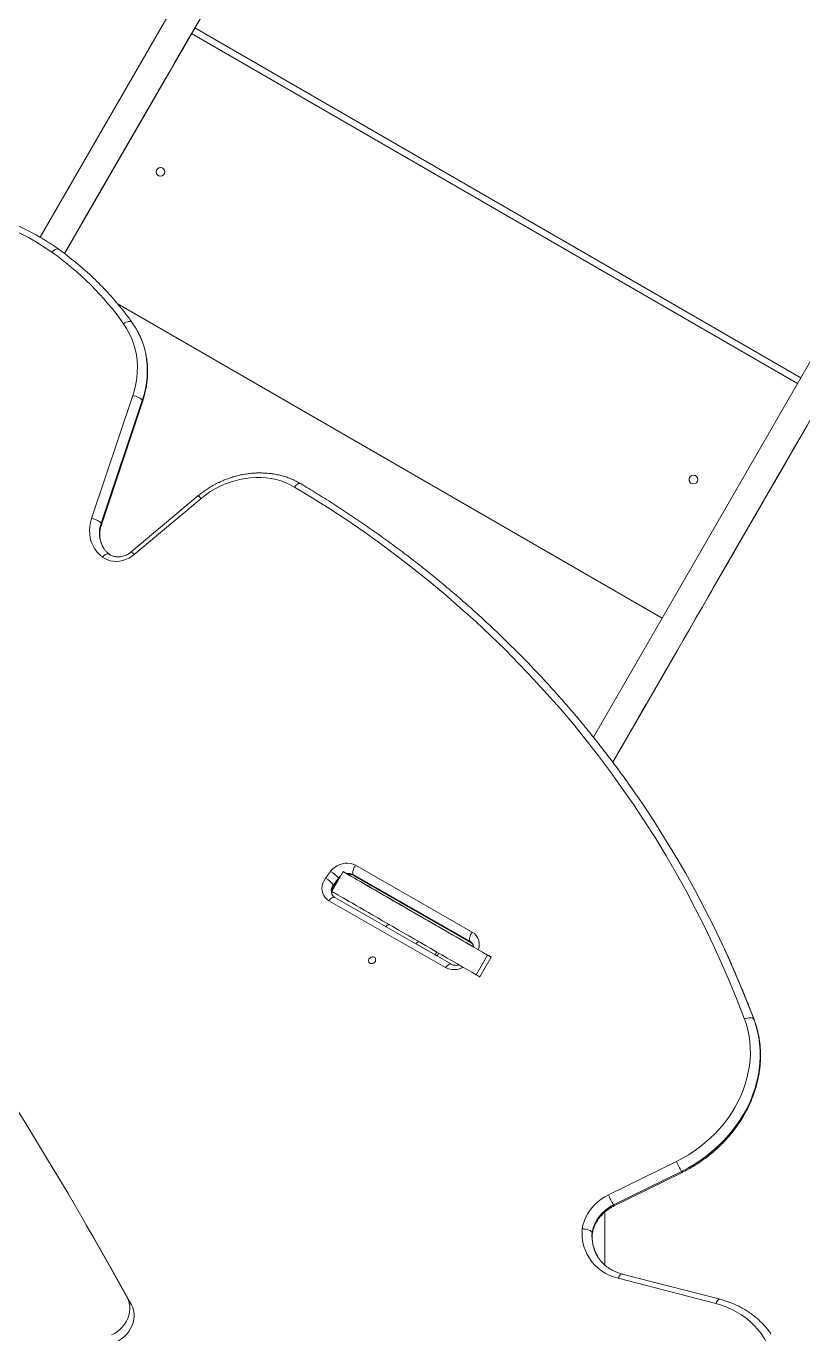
# Model space of a CAD drawing. Header units: millimetres. Extents: x -6431 to 4834, y -6422 to 4807.
# Drawn here: x -543 to 174, y 636 to 1842 of the extents above; entities that cross this region are included whole.
import ezdxf

# ---------------------------------------------------------------- set-up
doc = ezdxf.new("R2010")
doc.units = ezdxf.units.MM
doc.layers.add('DIKOM_ОБЪЕКТ', color=7, linetype='Continuous')

msp = doc.modelspace()

# ---------------------------------------------------------------- linework, layer by layer
at = {"layer": 'DIKOM_ОБЪЕКТ', "color": 7, "linetype": 'Continuous', "lineweight": 15}
for p, q in [((-385.2, 1897.9), (-529.8, 1647.6)), ((-361.8, 1884.4), (-507.2, 1632.6)), ((-389.9, 1835.7), (-405.9, 1808)), ((-389.9, 1835.7), (-384.1, 1845.7)), ((169.5, 1512.7), (-389.9, 1835.7)), ((169.5, 1512.7), (-389.9, 1835.7)), ((-389.9, 1835.7), (-389.9, 1835.7)), ((169.5, 1512.7), (-389.9, 1835.7)), ((-386.9, 1840.9), (172.5, 1517.9)), ((-413.4, 1795), (-491.4, 1659.9)), ((-432.3, 1762.3), (-461.3, 1712.1)), ((-427.9, 1769.9), (-428, 1769.9)), ((-472.6, 1692.6), (-443.5, 1742.8)), ((-443.5, 1742.8), (-443.6, 1742.8)), ((-472.6, 1692.6), (-472.6, 1692.6)), ((-477, 1685), (-476.9, 1685)), ((-476.9, 1685), (-477, 1685)), ((-498.9, 1646.9), (-507.2, 1632.5)), ((44.5, 1296.2), (-458.6, 1586.6)), ((44.5, 1296.2), (-458.6, 1586.6)), ((-458.6, 1586.6), (44.5, 1296.2)), ((-444.4, 1568.4), (-444.7, 1568.7)), ((197.6, 1561.4), (-19, 1186.2)), ((-482.3, 1388.1), (-444.2, 1501.6)), ((-473.5, 1383.6), (-435.4, 1497)), ((192.9, 1499.2), (-1.1, 1163.2)), ((-473.2, 1382.3), (-435.2, 1495.8)), ((173.4, 1465.4), (173.4, 1465.4)), ((90.4, 1321.6), (170.4, 1460.2)), ((91.4, 1323.4), (169.4, 1458.5)), ((169.4, 1458.5), (91.4, 1323.4)), ((170.4, 1460.2), (170.4, 1460.2)), ((150.5, 1425.8), (121.5, 1375.6)), ((154.9, 1433.4), (154.9, 1433.4)), ((-384, 1408.9), (-445.9, 1357.1)), ((-381.1, 1406.5), (-443, 1354.7)), ((110.3, 1356.1), (139.3, 1406.3)), ((139.3, 1406.3), (139.3, 1406.3)), ((110.3, 1356.1), (110.3, 1356.1)), ((105.9, 1348.5), (105.9, 1348.5)), ((105.9, 1348.5), (105.9, 1348.5)), ((87.4, 1316.4), (87.4, 1316.4)), ((87.4, 1316.4), (87.4, 1316.4)), ((90.4, 1321.6), (90.4, 1321.6)), ((-1.1, 1163.1), (58.2, 1265.8)), ((-1.1, 1163.2), (45.4, 1243.7)), ((45.4, 1243.7), (45.4, 1243.7)), ((48.4, 1248.9), (48.4, 1248.9)), ((-1.1, 1163.2), (44.4, 1242)), ((44.4, 1242), (-1.1, 1163.2)), ((25.5, 1209.3), (-1.1, 1163.2)), ((29.9, 1216.9), (29.9, 1216.9)), ((-1.1, 1163.2), (14.3, 1189.8)), ((14.3, 1189.8), (14.2, 1189.8)), ((-266.2, 1056), (-261.6, 1062.3)), ((-250, 1062.1), (-260.5, 1043.9)), ((-238.6, 1068), (-130.9, 1006.4)), ((-254.4, 1056.1), (-259, 1049.8)), ((-258.8, 1049.4), (-254.1, 1055.6)), ((-258.6, 1048.3), (-256.2, 1051.4)), ((-254.4, 1056.1), (-254.1, 1055.6)), ((-254.1, 1055.6), (-253.1, 1056.7)), ((-254, 1055.3), (-254.1, 1055.6)), ((-246.5, 1060), (-243.9, 1058.5)), ((-133.1, 997.8), (-240.8, 1059.4)), ((-240.8, 1059.4), (-240.6, 1059)), ((-240.6, 1059), (-132.9, 997.4)), ((-240, 1058.4), (-132.3, 996.8)), ((-259, 1049.8), (-258.8, 1049.4)), ((-150.1, 976.7), (-257.8, 1038.3)), ((-155.4, 973.7), (-263.1, 1035.3)), ((-165, 985.3), (-181.1, 994.6)), ((-129.5, 992.5), (-135.8, 996.2)), ((-133.6, 994.9), (-117.7, 985.7)), ((-133.1, 997.8), (-132.9, 997.4)), ((-129.6, 992.6), (-130.5, 993.1)), ((-165, 985.3), (-163.5, 987.9)), ((-163.2, 984.3), (-161.7, 986.9)), ((-127.2, 966.9), (-116.7, 985.1)), ((-123.9, 965), (-113.4, 983.2)), ((129.4, 925.4), (129.3, 925.7)), ((-5.1, 763.7), (57.7, 794.7)), ((-0.5, 754.5), (62.3, 785.5)), ((0.1, 753.6), (63, 784.6)), ((-483.5, 729.8), (-487.4, 736.5)), ((-8.3, 698.9), (-8.3, 748)), ((-8.3, 748), (-8.3, 699)), ((-20, 728.2), (-20.2, 729.2)), ((-8.3, 716.2), (-8.3, 716.2)), ((97.9, 667.4), (7.6, 690.7)), ((94.1, 663.5), (3.8, 686.8)), ((-449.3, 669), (-445.4, 662.2))]:
    msp.add_line(p, q, dxfattribs=at)
at = {"layer": 'DIKOM_ОБЪЕКТ', "color": 7, "linetype": 'Continuous', "lineweight": 15, "flags": 128}
for points in [[(-443.5, 1742.8), (-442.4, 1744.8), (-441.1, 1747), (-439.8, 1749.3), (-438.5, 1751.6), (-437.1, 1753.9), (-435.8, 1756.3), (-434.5, 1758.5), (-433.2, 1760.6), (-432.1, 1762.6), (-431.1, 1764.5), (-430.1, 1766), (-429.4, 1767.4), (-428.7, 1768.5), (-428.3, 1769.2), (-428, 1769.7), (-427.9, 1769.9)], [(-428, 1769.9), (-428, 1769.8), (-428.3, 1769.4), (-428.6, 1768.7), (-429.1, 1767.9), (-429.8, 1766.8), (-430.5, 1765.5), (-431.4, 1764), (-432.3, 1762.3)], [(-461.3, 1712.1), (-462.5, 1710.1), (-463.8, 1707.9), (-465.1, 1705.6), (-466.4, 1703.3), (-467.8, 1700.9), (-469.1, 1698.6), (-470.4, 1696.4), (-471.6, 1694.2), (-472.8, 1692.2), (-473.8, 1690.4), (-474.7, 1688.8), (-475.5, 1687.5), (-476.1, 1686.4), (-476.6, 1685.6), (-476.9, 1685.2), (-477, 1685)], [(-476.9, 1685), (-476.9, 1685.1), (-476.6, 1685.5), (-476.3, 1686.1), (-475.8, 1687), (-475.1, 1688.1), (-474.4, 1689.4), (-473.5, 1690.9), (-472.6, 1692.6)], [(-519, 1633.8), (-525.9, 1638.6), (-533, 1643), (-540.4, 1647.3), (-548, 1651.2), (-555.7, 1654.8), (-563.7, 1658.2), (-571.8, 1661.2), (-580.1, 1664), (-588.5, 1666.4), (-597, 1668.6), (-605.7, 1670.4), (-614.5, 1671.9), (-623.4, 1673.2), (-632.4, 1674.1), (-641.4, 1674.6), (-650.5, 1674.9), (-659.7, 1674.9), (-668.9, 1674.5), (-678.1, 1673.8), (-687.4, 1672.8), (-696.6, 1671.5), (-705.8, 1669.9), (-715, 1667.9)], [(-512.7, 1636.6), (-513.2, 1636.8), (-514, 1636.9), (-514.9, 1636.7), (-515.9, 1636.3), (-516.9, 1635.7), (-518, 1634.8), (-519, 1633.8)], [(-444.7, 1568.7), (-445.1, 1569.2), (-445.8, 1569.5), (-446.7, 1569.7), (-447.8, 1569.7), (-448.9, 1569.5), (-450.2, 1569.1), (-451.5, 1568.5), (-452.7, 1567.7)], [(-444.2, 1501.6), (-442.6, 1506.9), (-441.4, 1512.3), (-440.5, 1517.7), (-440.1, 1523.2), (-440, 1528.5), (-440.3, 1533.9), (-440.9, 1539.1), (-442, 1544.2), (-443.4, 1549.3), (-445.2, 1554.2), (-447.4, 1558.9), (-449.9, 1563.4), (-452.7, 1567.7)], [(-435.4, 1497), (-433.8, 1502.4), (-432.5, 1507.8), (-431.6, 1513.3), (-431, 1518.7), (-430.8, 1524.1), (-430.9, 1529.5), (-431.4, 1534.8), (-432.3, 1540), (-433.5, 1545.1), (-435, 1550.1), (-436.9, 1555), (-437.8, 1556.9)], [(-435.4, 1497), (-435.9, 1497.7), (-436.7, 1498.4), (-437.6, 1499.1), (-438.8, 1499.8), (-440.1, 1500.4), (-441.5, 1500.9), (-442.9, 1501.3), (-444.2, 1501.6)], [(58.2, 1265.8), (63.8, 1275.6), (69.6, 1285.6), (75.4, 1295.7), (81.4, 1306), (87.4, 1316.4), (93.5, 1327), (99.7, 1337.8), (106, 1348.6), (112.3, 1359.6), (118.7, 1370.7), (125.2, 1381.9), (131.7, 1393.1), (138.3, 1404.5), (144.9, 1416), (151.5, 1427.5), (158.2, 1439), (164.9, 1450.7), (171.7, 1462.3), (178.4, 1474), (185.2, 1485.8), (192, 1497.5), (192.9, 1499.2)], [(169.4, 1458.5), (170.2, 1459.8), (170.9, 1461.1), (171.6, 1462.3), (172.2, 1463.4), (172.7, 1464.2), (173.1, 1464.9), (173.3, 1465.3), (173.4, 1465.4)], [(173.4, 1465.4), (173.3, 1465.3), (173.1, 1464.9), (172.7, 1464.2), (172.2, 1463.4), (171.6, 1462.3), (170.9, 1461.1), (170.2, 1459.8), (169.4, 1458.5)], [(-294.9, 1417.1), (-298.9, 1419.2), (-303, 1421.1), (-307.3, 1422.7), (-311.8, 1423.9), (-316.4, 1424.9), (-321, 1425.6), (-325.8, 1425.9), (-330.7, 1425.9), (-335.5, 1425.7), (-340.4, 1425.1), (-345.3, 1424.1), (-350.1, 1422.9), (-354.9, 1421.4), (-359.6, 1419.6), (-364.2, 1417.5), (-368.7, 1415.1), (-373, 1412.5), (-377.1, 1409.6), (-381.1, 1406.5)], [(139.3, 1406.3), (140.5, 1408.3), (141.7, 1410.5), (143, 1412.8), (144.4, 1415.1), (145.7, 1417.4), (147.1, 1419.8), (148.4, 1422), (149.6, 1424.1), (150.7, 1426.1), (151.8, 1428), (152.7, 1429.5), (153.5, 1430.9), (154.1, 1432), (154.5, 1432.7), (154.8, 1433.2), (154.9, 1433.4)], [(154.9, 1433.4), (154.8, 1433.3), (154.6, 1432.9), (154.2, 1432.2), (153.7, 1431.4), (153.1, 1430.3), (152.3, 1429), (151.5, 1427.5), (150.5, 1425.8)], [(-289.1, 1420.2), (-289.6, 1420.3), (-290.3, 1420.4), (-291.2, 1420.2), (-292.1, 1419.7), (-293.1, 1419), (-294, 1418.1), (-294.9, 1417.1)], [(120.4, 926.1), (113.7, 943.5), (106.6, 960.7), (99.3, 977.8), (91.5, 994.7), (83.5, 1011.4), (75.1, 1028), (66.5, 1044.4), (57.5, 1060.6), (48.1, 1076.7), (38.5, 1092.6), (28.5, 1108.2), (18.3, 1123.7), (7.7, 1139), (-3.1, 1154.1), (-14.3, 1169), (-25.7, 1183.6), (-37.5, 1198.1), (-49.5, 1212.3), (-61.9, 1226.3), (-74.5, 1240.1), (-87.4, 1253.6), (-100.5, 1267), (-113.9, 1280), (-127.6, 1292.9), (-141.6, 1305.4), (-155.8, 1317.8), (-170.3, 1329.9), (-185.1, 1341.7), (-200, 1353.3), (-215.3, 1364.6), (-230.7, 1375.6), (-246.4, 1386.4), (-262.4, 1396.9), (-278.5, 1407.1), (-294.9, 1417.1)], [(-384, 1408.9), (-383.9, 1408.9), (-383.7, 1408.8), (-383.2, 1408.6), (-382.7, 1408.1), (-381.9, 1407.4), (-381.1, 1406.5)], [(-472.3, 1352.4), (-475, 1354.7), (-477.4, 1357.3), (-479.4, 1360.2), (-481.2, 1363.3), (-482.5, 1366.5), (-483.4, 1369.9), (-484, 1373.5), (-484.2, 1377.1), (-483.9, 1380.8), (-483.3, 1384.4), (-482.3, 1388.1)], [(-473.5, 1383.6), (-474, 1384.2), (-474.7, 1384.9), (-475.7, 1385.6), (-476.8, 1386.3), (-478.1, 1386.9), (-479.5, 1387.4), (-480.9, 1387.8), (-482.3, 1388.1)], [(132.4, 1394.4), (132.3, 1394.2), (132.1, 1393.8), (131.7, 1393.1), (131.1, 1392.2), (130.6, 1391.2), (130, 1390.2), (129.4, 1389.2), (129, 1388.4), (128.6, 1387.8), (128.4, 1387.5), (128.4, 1387.5), (128.6, 1387.8), (129, 1388.4), (129.4, 1389.2), (130, 1390.2), (130.6, 1391.2), (131.1, 1392.2), (131.7, 1393.1), (132.1, 1393.8), (132.3, 1394.2), (132.4, 1394.4)], [(121.5, 1375.6), (120.3, 1373.6), (119.1, 1371.4), (117.8, 1369.1), (116.4, 1366.8), (115.1, 1364.4), (113.7, 1362.1), (112.4, 1359.9), (111.2, 1357.7), (110, 1355.7), (109, 1353.9), (108.1, 1352.3), (107.3, 1351), (106.7, 1349.9), (106.2, 1349.1), (106, 1348.7), (105.9, 1348.5)], [(-443, 1354.7), (-445.4, 1352.9), (-448, 1351.4), (-450.7, 1350.2), (-453.6, 1349.3), (-456.5, 1348.7), (-459.4, 1348.5), (-462.2, 1348.6), (-465, 1349), (-467.6, 1349.8), (-470.1, 1351), (-472.3, 1352.4)], [(-445.9, 1357.1), (-445.8, 1357.1), (-445.6, 1357), (-445.1, 1356.7), (-444.5, 1356.2), (-443.8, 1355.6), (-443, 1354.7)], [(105.9, 1348.5), (106, 1348.6), (106.2, 1349), (106.6, 1349.6), (107.1, 1350.5), (107.7, 1351.6), (108.5, 1352.9), (109.3, 1354.4), (110.3, 1356.1)], [(91.4, 1323.4), (90.6, 1322), (89.9, 1320.7), (89.2, 1319.5), (88.6, 1318.5), (88.1, 1317.6), (87.7, 1317), (87.5, 1316.6), (87.4, 1316.4)], [(87.4, 1316.4), (87.5, 1316.6), (87.7, 1317), (88.1, 1317.6), (88.6, 1318.5), (89.2, 1319.5), (89.9, 1320.7), (90.6, 1322), (91.4, 1323.4)], [(44.4, 1242), (45.2, 1243.3), (45.9, 1244.6), (46.6, 1245.8), (47.2, 1246.9), (47.7, 1247.7), (48.1, 1248.4), (48.3, 1248.8), (48.4, 1248.9)], [(48.4, 1248.9), (48.3, 1248.8), (48.1, 1248.4), (47.7, 1247.7), (47.2, 1246.9), (46.6, 1245.8), (45.9, 1244.6), (45.2, 1243.3), (44.4, 1242)], [(14.3, 1189.8), (15.4, 1191.8), (16.7, 1194), (18, 1196.3), (19.3, 1198.6), (20.7, 1200.9), (22, 1203.3), (23.3, 1205.5), (24.6, 1207.6), (25.7, 1209.6), (26.8, 1211.5), (27.7, 1213), (28.5, 1214.4), (29.1, 1215.5), (29.5, 1216.2), (29.8, 1216.7), (29.9, 1216.9)], [(29.9, 1216.9), (29.8, 1216.8), (29.6, 1216.4), (29.2, 1215.7), (28.7, 1214.9), (28.1, 1213.8), (27.3, 1212.5), (26.5, 1211), (25.5, 1209.3)], [(7.4, 1177.9), (7.3, 1177.7), (7.1, 1177.3), (6.7, 1176.6), (6.1, 1175.7), (5.6, 1174.7), (5, 1173.7), (4.4, 1172.7), (3.9, 1171.9), (3.6, 1171.3), (3.4, 1171), (3.4, 1171), (3.6, 1171.3), (3.9, 1171.9), (4.4, 1172.7), (5, 1173.7), (5.6, 1174.7), (6.1, 1175.7), (6.7, 1176.6), (7.1, 1177.3), (7.3, 1177.7), (7.4, 1177.9)], [(102, 990.8), (100.2, 994.6), (92.1, 1011.5), (83.7, 1028.2), (75, 1044.7), (65.9, 1061), (56.5, 1077.1), (46.8, 1093.1), (36.8, 1108.9), (26.5, 1124.4), (21.2, 1132.3)], [(-261.6, 1062.3), (-259.8, 1064.3), (-257.9, 1066), (-255.6, 1067.5), (-253.2, 1068.6), (-250.7, 1069.4), (-248.1, 1069.9), (-245.6, 1070), (-243.1, 1069.7), (-240.7, 1069), (-238.6, 1068)], [(-116.7, 985.1), (-120.8, 987.5), (-125, 989.9), (-129.5, 992.5), (-134, 995.1), (-138.8, 997.8), (-143.6, 1000.6), (-148.5, 1003.5), (-153.5, 1006.3), (-158.5, 1009.2), (-163.6, 1012.2), (-168.6, 1015.1), (-173.7, 1018), (-178.8, 1021), (-183.8, 1023.9), (-188.8, 1026.7), (-193.6, 1029.5), (-198.4, 1032.3), (-203.1, 1035), (-207.6, 1037.6), (-212, 1040.1), (-216.2, 1042.6), (-220.2, 1044.9), (-224, 1047.1), (-227.6, 1049.2), (-231, 1051.1), (-234.1, 1052.9), (-237, 1054.6), (-239.6, 1056.1), (-242, 1057.4), (-244, 1058.6), (-245.8, 1059.6), (-247.2, 1060.5), (-248.4, 1061.2), (-249.3, 1061.6), (-249.8, 1062), (-250, 1062.1), (-249.9, 1062), (-249.5, 1061.8), (-248.8, 1061.4), (-247.8, 1060.8), (-246.5, 1060)], [(-240.8, 1059.4), (-241.1, 1060.2), (-241.2, 1061.1), (-241.1, 1062.1), (-240.9, 1063.3), (-240.5, 1064.5), (-240, 1065.7), (-239.3, 1066.9), (-238.6, 1068)], [(-263.1, 1035.3), (-265, 1036.7), (-266.6, 1038.3), (-267.9, 1040.2), (-268.9, 1042.3), (-269.4, 1044.5), (-269.6, 1046.8), (-269.3, 1049.2), (-268.7, 1051.6), (-267.6, 1053.9), (-266.2, 1056)], [(-252.3, 1058.1), (-253.1, 1057.5), (-254.4, 1056.1)], [(-245.2, 1059.3), (-244.5, 1058.9), (-243.6, 1058.4), (-243, 1058), (-242.7, 1057.9), (-242.8, 1057.9), (-243.2, 1058.1), (-243.9, 1058.5)], [(-129.4, 992.5), (-129.5, 992.5), (-131.4, 993.6), (-133.7, 994.9), (-136.2, 996.4), (-139, 998), (-142.1, 999.8), (-145.6, 1001.8), (-149.3, 1003.9), (-153.3, 1006.3), (-157.7, 1008.8), (-162.3, 1011.4), (-167.2, 1014.3), (-172.4, 1017.3), (-177.9, 1020.5), (-183.7, 1023.8), (-189.8, 1027.3), (-196.1, 1031), (-202.8, 1034.8), (-209.7, 1038.8), (-216.9, 1042.9), (-224.3, 1047.3), (-232.1, 1051.7), (-240.1, 1056.3), (-245.2, 1059.3)], [(-240, 1058.4), (-240.1, 1058.5), (-240.6, 1059)], [(-263.1, 1035.3), (-262.3, 1036.3), (-261.4, 1037.2), (-260.5, 1037.8), (-259.7, 1038.3), (-258.9, 1038.5), (-258.2, 1038.4), (-257.8, 1038.3)], [(-127.2, 966.9), (-131.3, 969.3), (-135.5, 971.7), (-140, 974.3), (-144.5, 976.9), (-149.3, 979.7), (-154.1, 982.4), (-159, 985.3), (-164, 988.1), (-169, 991.1), (-174.1, 994), (-179.1, 996.9), (-184.2, 999.9), (-189.3, 1002.8), (-194.3, 1005.7), (-199.3, 1008.5), (-204.1, 1011.4), (-208.9, 1014.1), (-213.6, 1016.8), (-218.1, 1019.4), (-222.5, 1021.9), (-226.7, 1024.4), (-230.7, 1026.7), (-234.5, 1028.9), (-238.1, 1031), (-241.5, 1032.9), (-244.6, 1034.7), (-247.5, 1036.4), (-250.1, 1037.9), (-252.5, 1039.2), (-254.5, 1040.4), (-256.3, 1041.5), (-257.7, 1042.3), (-258.9, 1043), (-259.8, 1043.5), (-260.3, 1043.8), (-260.5, 1043.9), (-260.5, 1043.9)], [(-164.6, 1012.8), (-164.8, 1012.9), (-165.2, 1013.1), (-166, 1013.6), (-166.9, 1014.1), (-167.9, 1014.7), (-168.9, 1015.2), (-169.7, 1015.7), (-170.3, 1016.1), (-170.6, 1016.3), (-170.6, 1016.3), (-170.3, 1016.1), (-169.7, 1015.7), (-168.9, 1015.2), (-167.9, 1014.7), (-166.9, 1014.1), (-166, 1013.6), (-165.2, 1013.1), (-164.8, 1012.9), (-164.6, 1012.8)], [(-207.2, 1013.1), (-207.6, 1013.2), (-208, 1013.3), (-208.4, 1013.1), (-208.9, 1012.9), (-209.5, 1012.6), (-210, 1012.2), (-210.5, 1011.6), (-210.7, 1011.4)], [(-133.1, 997.8), (-133.4, 998.6), (-133.5, 999.5), (-133.5, 1000.5), (-133.2, 1001.7), (-132.8, 1002.9), (-132.3, 1004.1), (-131.6, 1005.3), (-130.9, 1006.4)], [(-179.6, 997.2), (-179.9, 997.3), (-180.4, 997.3), (-180.8, 997.2), (-181.3, 997), (-181.8, 996.6), (-182.4, 996.2), (-182.9, 995.7), (-183, 995.5)], [(-133.6, 994.9), (-134.8, 995.5), (-135.7, 996.1), (-136.5, 996.5), (-136.9, 996.8), (-137.1, 996.9), (-136.9, 996.8), (-136.5, 996.6), (-135.8, 996.2)], [(-132.3, 996.8), (-132.4, 996.9), (-132.9, 997.4)], [(-129.9, 994.1), (-130.1, 993.8), (-130.4, 993.3), (-130.5, 993.1)], [(129.3, 925.7), (122.5, 943.2), (115.4, 960.5), (108, 977.6), (102, 990.8)], [(-449.3, 669), (-467.2, 701.1), (-485.4, 733.1), (-504, 765), (-522.8, 796.6), (-542, 828), (-561.5, 859.2), (-581.4, 890.3), (-601.5, 921.1), (-622, 951.8), (-642.7, 982.2)], [(-226.4, 978.6), (-226.7, 979.5), (-226.6, 980.5), (-226.2, 981.5), (-225.5, 982.4), (-224.6, 983.1), (-223.5, 983.4), (-222.4, 983.4), (-221.4, 983.1), (-220.6, 982.5), (-220.1, 981.6), (-220, 980.6), (-220.2, 979.6), (-220.7, 978.7), (-221.6, 977.9), (-222.6, 977.4), (-223.7, 977.2), (-224.8, 977.4), (-225.7, 977.8), (-226.4, 978.6)], [(-163.2, 984.3), (-163.3, 984.3), (-163.6, 984.5), (-164.1, 984.8), (-165, 985.3)], [(-117.7, 985.7), (-116.4, 984.9), (-115.2, 984.3), (-114.3, 983.7), (-113.7, 983.4), (-113.4, 983.2), (-113.5, 983.3), (-113.8, 983.5), (-114.5, 983.9), (-115.5, 984.4), (-116.7, 985.1)], [(-155.4, 973.7), (-154.6, 974.7), (-153.7, 975.6), (-152.8, 976.2), (-152, 976.7), (-151.2, 976.9), (-150.5, 976.8), (-150.1, 976.7)], [(-123.9, 965), (-124, 965.1), (-124.3, 965.3), (-125, 965.7), (-126, 966.2), (-127.2, 966.9)], [(57.7, 794.7), (63.3, 797.6), (68.7, 800.7), (73.9, 804.2), (79, 807.8), (83.9, 811.7), (88.6, 815.8), (93.1, 820.2), (97.3, 824.7), (101.3, 829.4), (105, 834.2), (108.4, 839.3), (111.6, 844.4), (114.4, 849.7), (117, 855), (119.2, 860.5), (121.2, 866), (122.8, 871.5), (124, 877.1), (125, 882.8), (125.6, 888.4), (125.9, 894), (125.8, 899.5), (125.4, 905), (124.7, 910.4), (123.6, 915.8), (122.2, 921), (120.4, 926.1)], [(62.3, 785.5), (68.3, 788.6), (74.1, 791.9), (79.7, 795.6), (85.1, 799.5), (90.3, 803.7), (95.3, 808.1), (100.1, 812.7), (104.6, 817.5), (108.8, 822.5), (112.8, 827.7), (116.4, 833), (119.8, 838.5), (122.9, 844.1), (125.6, 849.8), (128, 855.7), (130, 861.5), (131.7, 867.5), (133.1, 873.4), (134.1, 879.4), (134.8, 885.4), (135.1, 891.4), (135, 897.3), (134.5, 903.2), (133.8, 909), (132.6, 914.7), (131.1, 920.2), (129.3, 925.7)], [(129.3, 925.7), (128.7, 926.3), (128, 926.8), (127, 927.1), (125.9, 927.2), (124.6, 927.2), (123.2, 927), (121.8, 926.6), (120.4, 926.1)], [(-29.4, 732.4), (-28.7, 735.9), (-27.6, 739.3), (-26.2, 742.7), (-24.5, 745.9), (-22.5, 749), (-20.2, 752), (-17.6, 754.8), (-14.8, 757.4), (-11.7, 759.8), (-8.5, 761.9), (-5.1, 763.7)], [(-8.3, 748), (-8.3, 747.5), (-8.3, 743.7), (-8.3, 740), (-8.3, 736.5), (-8.3, 733.2), (-8.3, 730.1), (-8.3, 727.3), (-8.3, 724.8), (-8.3, 722.5), (-8.3, 720.6), (-8.3, 719), (-8.3, 717.8), (-8.3, 716.9), (-8.3, 716.4), (-8.3, 716.2)], [(-8.3, 716.2), (-8.3, 716.4), (-8.3, 716.9), (-8.3, 717.8), (-8.3, 719.1), (-8.3, 720.6), (-8.3, 722.5), (-8.3, 724.8), (-8.3, 727.3), (-8.3, 730.1), (-8.3, 733.2), (-8.3, 736.5), (-8.3, 740), (-8.3, 743.7), (-8.3, 747.6), (-8.3, 748)], [(-445.4, 662.2), (-463.3, 694.4), (-481.5, 726.4), (-483.5, 729.8)], [(3.8, 686.8), (-0.3, 688.1), (-4.3, 689.7), (-8, 691.6), (-11.5, 693.8), (-14.7, 696.3), (-17.7, 699), (-20.4, 702), (-22.7, 705.3), (-24.8, 708.7), (-26.4, 712.4), (-27.8, 716.2), (-28.7, 720.1), (-29.3, 724.2), (-29.5, 728.3), (-29.4, 732.4)], [(7.6, 690.7), (7.5, 690.8), (6.9, 690.7), (6.3, 690.4), (5.6, 689.9), (5, 689.1), (4.3, 688), (3.8, 686.8)], [(-463.7, 634.5), (-460.9, 636), (-458.2, 637.8), (-455.8, 639.8), (-453.6, 642.1), (-451.7, 644.5), (-450, 647.1), (-448.7, 649.8), (-447.7, 652.6), (-447.1, 655.5), (-446.8, 658.3), (-446.9, 661.1), (-447.4, 663.9), (-448.2, 666.5), (-449.3, 669)], [(97.9, 667.4), (97.8, 667.4), (97.2, 667.4), (96.6, 667.1), (95.9, 666.6), (95.3, 665.7), (94.6, 664.7), (94.1, 663.5)], [(-459.8, 627.8), (-457, 629.3), (-454.4, 631.1), (-451.9, 633.1), (-449.7, 635.3), (-447.8, 637.8), (-446.2, 640.4), (-444.8, 643.1), (-443.9, 645.9), (-443.2, 648.7), (-443, 651.6), (-443, 654.4), (-443.5, 657.1), (-444.3, 659.8), (-445.4, 662.2)], [(149, 593.4), (148.9, 598.6), (148.5, 603.6), (147.7, 608.6), (146.5, 613.5), (145.1, 618.3), (143.3, 622.9), (141.1, 627.4), (138.7, 631.7), (135.9, 635.8), (132.8, 639.7), (129.5, 643.4), (125.8, 646.9), (121.9, 650.1), (117.8, 653.1), (113.4, 655.7), (108.9, 658.1), (104.1, 660.2), (99.2, 662), (94.1, 663.5)]]:
    msp.add_lwpolyline(points, dxfattribs=at)
at = {"layer": 'DIKOM_ОБЪЕКТ', "color": 7, "linetype": 'Continuous', "lineweight": 15}
for centre in [(-418.6, 1707.9), (73.3, 1423.9)]:
    msp.add_circle(centre, 4, dxfattribs=at)
for centre, radius, start, end in [((-418.6, 1707.9), 4, 150, 241.1812), ((-418.6, 1707.9), 4, 61.1812, 150), ((-683.9, 1402.2), 284.4, 35.598, 54.5353), ((-504.2, 1526), 73.2, 24.8939, 35.1757), ((-436.5, 1496.2), 1.39, 343.6343, 36.2848), ((73.3, 1423.9), 4, 150, 241.1812), ((73.3, 1423.9), 4, 61.1812, 150), ((-448.3, 1374.6), 26.7, 160.4325, 209.169), ((-474.6, 1382.7), 1.39, 344.0078, 36.2239), ((-272.2, 1042.7), 22.3, 36.8667, 61.4773), ((-276.9, 1036.4), 22.3, 36.8671, 61.4769), ((-245.4, 1051), 9.58, 61.4321, 100.5863), ((-245.1, 1050.6), 9.52, 61.369, 98.2606), ((-252.5, 1044.4), 8.52, 140.4461, 207.8321), ((-252.2, 1044), 8.52, 140.4415, 207.9676), ((-259.5, 1048.7), 1.05, 338.0849, 43.8785), ((-137.5, 995), 13.2, 337.9245, 59.5776), ((-181.3, 994.1), 0.553, 62.7372, 103.6064), ((-136.8, 991.3), 7.53, 30.1908, 60.6213), ((-136.6, 990.8), 7.53, 30.3319, 60.6201), ((-147.4, 988.9), 17.2, 242.1657, 298.533), ((185.9, 853.6), 141.1, 204.6932, 208.8739), ((64.8, 786.5), 2.66, 202.5863, 226.1714), ((123.1, 822.7), 141.1, 204.6924, 208.8741), ((14.5, 722.4), 35.4, 115.0761, 168.953), ((2, 755.6), 2.67, 202.6124, 226.1366), ((16.8, 726), 37.1, 175.0087, 210.0555)]:
    msp.add_arc(centre, radius, start, end, dxfattribs=at)
for points, knots in [([(-512.7, 1636.6), (-513.8, 1637.4), (-517.2, 1639.8), (-522.9, 1643.5), (-529.9, 1647.7), (-537, 1651.7), (-544.3, 1655.4), (-551.8, 1658.8), (-559.5, 1662), (-567.3, 1665), (-575.2, 1667.6), (-583.3, 1670), (-591.4, 1672.1), (-599.8, 1674), (-608.2, 1675.5), (-616.7, 1676.8), (-625.2, 1677.8), (-633.9, 1678.5), (-642.6, 1679), (-651.4, 1679.1), (-660.2, 1679), (-669, 1678.6), (-677.8, 1677.9), (-686.7, 1676.9), (-695.6, 1675.6), (-704.4, 1674.1), (-710.9, 1672.8), (-714.4, 1671.9), (-715, 1671.8)], [0, 0, 0, 0, 0.021585, 0.061911, 0.102244, 0.142588, 0.182943, 0.22331, 0.263687, 0.304076, 0.344475, 0.384883, 0.425301, 0.465728, 0.506164, 0.546607, 0.587057, 0.627515, 0.667978, 0.708446, 0.74892, 0.789398, 0.829881, 0.870366, 0.910855, 0.951347, 0.991841, 1, 1, 1, 1]), ([(-444.7, 1568.7), (-445.7, 1570.1), (-448.5, 1574), (-453.4, 1580.4), (-459.4, 1587.7), (-465.7, 1594.9), (-472.2, 1601.8), (-478.9, 1608.6), (-485.9, 1615.1), (-493.2, 1621.4), (-500.6, 1627.5), (-507.1, 1632.6), (-511.2, 1635.5), (-512.7, 1636.6)], [0, 0, 0, 0, 0.05283, 0.151892, 0.250959, 0.350032, 0.449113, 0.548204, 0.647306, 0.74642, 0.845547, 0.944687, 1, 1, 1, 1]), ([(-435.2, 1495.8), (-434.9, 1496.7), (-434.1, 1499.3), (-432.9, 1503.6), (-431.8, 1508.7), (-431.1, 1513.8), (-430.6, 1518.9), (-430.5, 1523.9), (-430.6, 1529), (-431.1, 1533.9), (-431.9, 1538.8), (-433, 1543.7), (-434.3, 1548.4), (-435.9, 1552.7), (-437.1, 1555.5), (-437.7, 1556.7)], [0, 0, 0, 0, 0.044201, 0.12539, 0.206539, 0.287612, 0.368599, 0.449496, 0.530299, 0.611007, 0.69162, 0.772143, 0.852584, 0.932951, 1, 1, 1, 1]), ([(-289.1, 1420.2), (-289.9, 1420.6), (-291.9, 1421.7), (-295.4, 1423.5), (-299.6, 1425.3), (-304, 1426.8), (-308.5, 1428), (-313.1, 1429), (-317.8, 1429.6), (-322.6, 1430), (-327.4, 1430.1), (-332.3, 1430), (-337.2, 1429.5), (-342, 1428.7), (-346.9, 1427.7), (-351.7, 1426.4), (-356.5, 1424.8), (-361.2, 1423), (-365.7, 1420.9), (-370.2, 1418.5), (-374.5, 1415.9), (-378.7, 1413.1), (-381.8, 1410.7), (-383.5, 1409.3), (-384, 1408.9)], [0, 0, 0, 0, 0.026395, 0.073856, 0.121363, 0.168941, 0.216587, 0.264297, 0.312064, 0.359885, 0.407751, 0.455655, 0.503593, 0.551559, 0.599547, 0.647554, 0.695576, 0.74361, 0.791655, 0.839707, 0.887766, 0.93583, 0.983897, 1, 1, 1, 1]), ([(21.1, 1132.4), (20.9, 1132.6), (17.5, 1137.6), (10.6, 1147.3), (0.4, 1161.3), (-10.2, 1175.1), (-21, 1188.8), (-32, 1202.3), (-43.3, 1215.5), (-54.9, 1228.6), (-66.6, 1241.5), (-78.7, 1254.2), (-91, 1266.7), (-103.5, 1278.9), (-116.2, 1291), (-129.2, 1302.9), (-142.4, 1314.5), (-155.8, 1325.9), (-169.4, 1337.1), (-183.3, 1348.1), (-197.4, 1358.8), (-211.7, 1369.3), (-226.2, 1379.6), (-240.9, 1389.7), (-255.8, 1399.5), (-270.6, 1408.9), (-281.8, 1415.7), (-287.9, 1419.4), (-289.1, 1420.2)], [0, 0, 0, 0, 0.001902, 0.043151, 0.0844, 0.12565, 0.1669, 0.208151, 0.249402, 0.290653, 0.331906, 0.373159, 0.414412, 0.455666, 0.496922, 0.538178, 0.579434, 0.620692, 0.661951, 0.703211, 0.744472, 0.785733, 0.826996, 0.86826, 0.909525, 0.950791, 0.989888, 1, 1, 1, 1]), ([(-471.6, 1361.6), (-471.6, 1361.6), (-472.2, 1362.4), (-472.9, 1364.1), (-473.8, 1366.6), (-474.4, 1369.2), (-474.7, 1372), (-474.8, 1374.7), (-474.5, 1377.5), (-473.9, 1380.1), (-473.4, 1381.7), (-473.2, 1382.3)], [0, 0, 0, 0, 0.007585, 0.138327, 0.269116, 0.399393, 0.528798, 0.657151, 0.784422, 0.910707, 1, 1, 1, 1]), ([(-465.9, 1354.9), (-466, 1355), (-466.4, 1355.5), (-467.6, 1355.4), (-469.3, 1354.9), (-470.9, 1353.7), (-471.9, 1352.8), (-472.3, 1352.4), (-472.3, 1352.4)], [0, 0, 0, 0, 0.095169, 0.342502, 0.589847, 0.837191, 0.985614, 1, 1, 1, 1]), ([(-465.6, 1354.9), (-466, 1355.1), (-467, 1355.9), (-468.6, 1357.4), (-470.3, 1359.4), (-471.2, 1360.9), (-471.6, 1361.6)], [0, 0, 0, 0, 0.135712, 0.427743, 0.721407, 1, 1, 1, 1]), ([(-445.9, 1357.1), (-446.1, 1356.9), (-447, 1356.2), (-448.5, 1355.2), (-450.4, 1354.2), (-452.4, 1353.4), (-454.5, 1352.9), (-456.6, 1352.6), (-458.6, 1352.6), (-460.5, 1352.8), (-462.4, 1353.2), (-464, 1353.9), (-465.2, 1354.5), (-465.8, 1355), (-465.9, 1355.1)], [0, 0, 0, 0, 0.043215, 0.13489, 0.226544, 0.3181, 0.409596, 0.501104, 0.592749, 0.684744, 0.777415, 0.871243, 0.966861, 1, 1, 1, 1]), ([(-245.2, 1059.3), (-245, 1059.4), (-244.3, 1059.4), (-243.1, 1059.4), (-241.7, 1059.1), (-240.6, 1058.7), (-240.1, 1058.4), (-240, 1058.4)], [0, 0, 0, 0, 0.102316, 0.359637, 0.619354, 0.883921, 1, 1, 1, 1]), ([(-259.7, 1040), (-259.9, 1040.3), (-260.3, 1041), (-260.5, 1042.2), (-260.6, 1043.1), (-260.4, 1043.7), (-260.4, 1043.8)], [0, 0, 0, 0, 0.312833, 0.623175, 0.913942, 1, 1, 1, 1]), ([(-260.4, 1044.2), (-260.3, 1044.4), (-260.2, 1045.1), (-259.8, 1046.3), (-259.2, 1047.4), (-258.7, 1048.1), (-258.6, 1048.3)], [0, 0, 0, 0, 0.165917, 0.514325, 0.85228, 1, 1, 1, 1]), ([(-257.8, 1038.3), (-257.9, 1038.4), (-258.5, 1038.7), (-259.2, 1039.4), (-259.8, 1040), (-260, 1040.4), (-260, 1040.4)], [0, 0, 0, 0, 0.154832, 0.544578, 0.951672, 1, 1, 1, 1]), ([(-132.3, 996.8), (-132.1, 996.7), (-131.6, 996.3), (-130.8, 995.7), (-130.3, 995.1), (-130.1, 994.7), (-130.1, 994.6)], [0, 0, 0, 0, 0.155434, 0.546714, 0.955372, 1, 1, 1, 1]), ([(-130.3, 995.1), (-130.2, 994.7), (-129.8, 994), (-129.6, 993.2), (-129.6, 992.7), (-129.6, 992.6)], [0, 0, 0, 0, 0.453193, 0.907146, 1, 1, 1, 1]), ([(129.4, 925.4), (128.3, 928.3), (125.2, 936.6), (119.7, 950.2), (113, 966.2), (107.1, 979.7), (103.4, 987.8), (102.1, 990.6)], [0, 0, 0, 0, 0.130005, 0.376072, 0.622138, 0.868201, 1, 1, 1, 1]), ([(-143, 976), (-143.3, 976), (-144.1, 975.7), (-145.5, 975.6), (-147, 975.7), (-148.4, 975.9), (-149.4, 976.3), (-149.9, 976.6), (-150.1, 976.7)], [0, 0, 0, 0, 0.107702, 0.305932, 0.504882, 0.705697, 0.910259, 1, 1, 1, 1]), ([(63, 784.6), (63.9, 785.1), (66.8, 786.5), (71.3, 789), (76.6, 792.2), (81.7, 795.7), (86.7, 799.3), (91.5, 803.2), (96, 807.3), (100.4, 811.6), (104.6, 816), (108.5, 820.6), (112.2, 825.4), (115.7, 830.3), (118.9, 835.3), (121.8, 840.5), (124.5, 845.7), (126.9, 851.1), (129, 856.5), (130.8, 862), (132.3, 867.5), (133.5, 873), (134.4, 878.6), (135.1, 884.2), (135.3, 889.7), (135.3, 895.2), (135, 900.7), (134.4, 906.1), (133.5, 911.5), (132.2, 916.7), (130.9, 921.4), (129.8, 924.2), (129.4, 925.4)], [0, 0, 0, 0, 0.018424, 0.052726, 0.087032, 0.121339, 0.155647, 0.189955, 0.224264, 0.258571, 0.292877, 0.327181, 0.36148, 0.395775, 0.430064, 0.464344, 0.498614, 0.532871, 0.567114, 0.601339, 0.635545, 0.669728, 0.703888, 0.738019, 0.772122, 0.806195, 0.840236, 0.874247, 0.908227, 0.942179, 0.976104, 1, 1, 1, 1]), ([(-20, 728.1), (-19.9, 728.4), (-19.7, 729.7), (-19.2, 731.9), (-18.2, 734.6), (-16.9, 737.3), (-15.4, 740), (-13.6, 742.5), (-11.6, 744.9), (-9.4, 747.1), (-6.9, 749.2), (-4.3, 751.1), (-2, 752.6), (-0.4, 753.3), (0.1, 753.6)], [0, 0, 0, 0, 0.031686, 0.12428, 0.216493, 0.308256, 0.399674, 0.490842, 0.581827, 0.672683, 0.763444, 0.854139, 0.944784, 1, 1, 1, 1]), ([(-20.2, 729.2), (-20.5, 729.6), (-21.1, 730.4), (-22.9, 731.3), (-25.2, 732.1), (-27.4, 732.4), (-28.8, 732.5), (-29.3, 732.4), (-29.4, 732.4)], [0, 0, 0, 0, 0.214511, 0.429003, 0.643579, 0.858309, 0.994259, 1, 1, 1, 1]), ([(-15.4, 707.4), (-15.8, 708.1), (-16.7, 709.8), (-17.9, 712.5), (-18.9, 715.7), (-19.6, 718.9), (-20, 722.2), (-20.2, 725.3), (-20, 727.4), (-20, 728.2)], [0, 0, 0, 0, 0.115822, 0.269805, 0.42362, 0.577056, 0.729943, 0.882185, 1, 1, 1, 1]), ([(7.6, 690.7), (7, 690.9), (5.3, 691.4), (2.6, 692.3), (-0.5, 693.7), (-3.4, 695.3), (-6.2, 697.2), (-8.7, 699.2), (-11.1, 701.5), (-13.2, 704), (-14.6, 706), (-15.2, 707.2), (-15.4, 707.4)], [0, 0, 0, 0, 0.055828, 0.168782, 0.281966, 0.395578, 0.509675, 0.6243, 0.739466, 0.855141, 0.971242, 1, 1, 1, 1]), ([(144.8, 635.6), (144.1, 636.6), (142.5, 638.9), (139.6, 642.3), (136.3, 645.9), (132.7, 649.3), (128.9, 652.4), (124.9, 655.4), (120.7, 658), (116.3, 660.5), (111.7, 662.7), (106.9, 664.6), (102.3, 666.2), (99.3, 667), (97.9, 667.4)], [0, 0, 0, 0, 0.062621, 0.148872, 0.235151, 0.321476, 0.407865, 0.494325, 0.580872, 0.66751, 0.754245, 0.841074, 0.927997, 1, 1, 1, 1])]:
    msp.add_open_spline(points, degree=3, knots=knots, dxfattribs=at)

doc.saveas('drawing.dxf')
